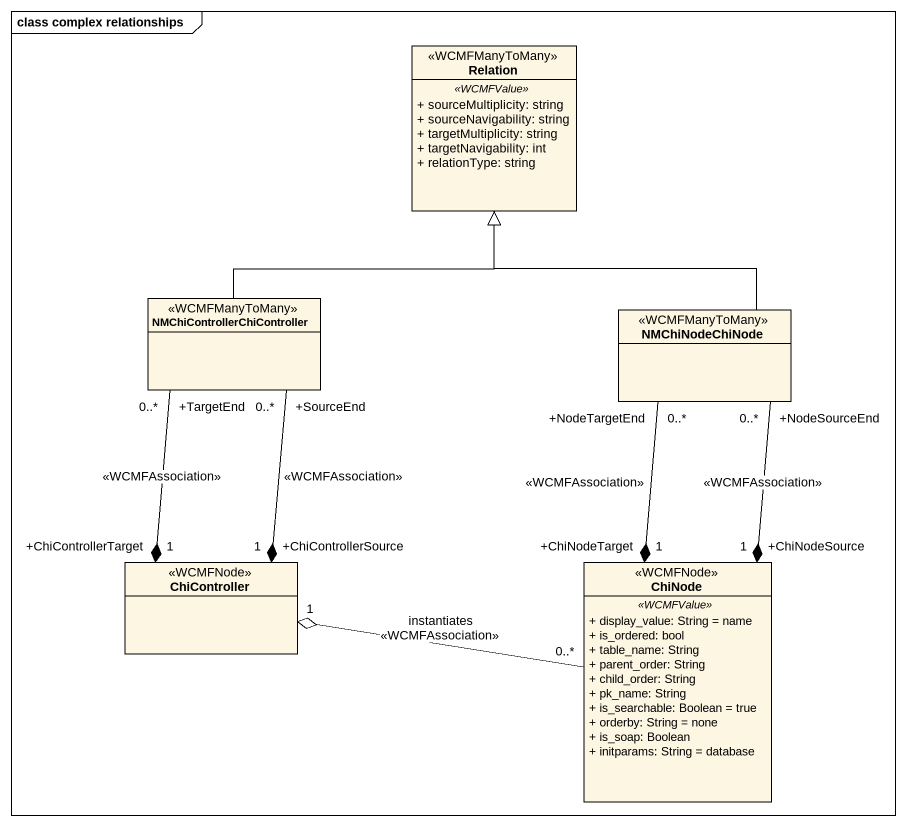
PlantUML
@startuml
mainframe class complex relationships
hide circle
hide empty members
skinparam classAttributeIconSize 0
class Relation <<WCMFManyToMany>> {
  .. <<WCMFValue>> ..
  + sourceMultiplicity: string
  + sourceNavigability: string
  + targetMultiplicity: string
  + targetNavigability: int
  + relationType: string
}
class NMChiControllerChiController <<WCMFManyToMany>>
class NMChiNodeChiNode <<WCMFManyToMany>>
class ChiController <<WCMFNode>>
class ChiNode <<WCMFNode>> {
  .. <<WCMFValue>> ..
  + display_value: String = name
  + is_ordered: bool
  + table_name: String
  + parent_order: String
  + child_order: String
  + pk_name: String
  + is_searchable: Boolean = true
  + orderby: String = none
  + is_soap: Boolean
  + initparams: String = database
}
NMChiControllerChiController -up-|> Relation
NMChiControllerChiController "+TargetEnd\n0..*" --* "+ChiControllerTarget\n1" ChiController : <<WCMFAssociation>>
NMChiControllerChiController "+SourceEnd\n0..*" --* "+ChiControllerSource\n1" ChiController : <<WCMFAssociation>>
NMChiNodeChiNode -up-|> Relation
NMChiNodeChiNode "+NodeSourceEnd\n0..*" --* "+ChiNodeSource\n1" ChiNode : <<WCMFAssociation>>
NMChiNodeChiNode "+NodeTargetEnd\n0..*" --* "+ChiNodeTarget\n1" ChiNode : <<WCMFAssociation>>
ChiNode "0..*" -left-o "1" ChiController : instantiates\n<<WCMFAssociation>>
@enduml
